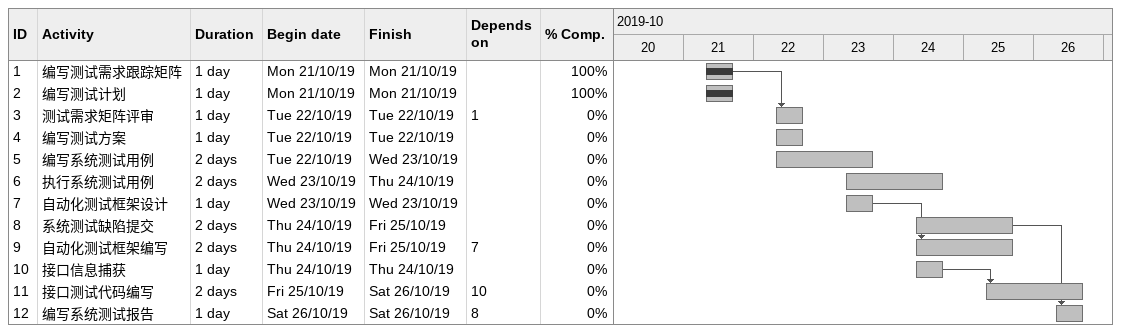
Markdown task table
| ID | Task | Duration | Start | Finish | Predecessors | % complete |
|---|---|---|---|---|---|---|
| 1 | 编写测试需求跟踪矩阵 | 1d | 2019-10-21 | 2019-10-21 |  | 100 |
| 2 | 编写测试计划 | 1d | 2019-10-21 | 2019-10-21 |  | 100 |
| 3 | 测试需求矩阵评审 | 1d | 2019-10-22 | 2019-10-22 | 1 | 0 |
| 4 | 编写测试方案 | 1d | 2019-10-22 | 2019-10-22 |  | 0 |
| 5 | 编写系统测试用例 | 2d | 2019-10-22 | 2019-10-23 |  | 0 |
| 6 | 执行系统测试用例 | 2d | 2019-10-23 | 2019-10-24 |  | 0 |
| 7 | 自动化测试框架设计 | 1d | 2019-10-23 | 2019-10-23 |  | 0 |
| 8 | 系统测试缺陷提交 | 2d | 2019-10-24 | 2019-10-25 |  | 0 |
| 9 | 自动化测试框架编写 | 2d | 2019-10-24 | 2019-10-25 | 7 | 0 |
| 10 | 接口信息捕获 | 1d | 2019-10-24 | 2019-10-24 |  | 0 |
| 11 | 接口测试代码编写 | 2d | 2019-10-25 | 2019-10-26 | 10 | 0 |
| 12 | 编写系统测试报告 | 1d | 2019-10-26 | 2019-10-26 | 8 | 0 |
